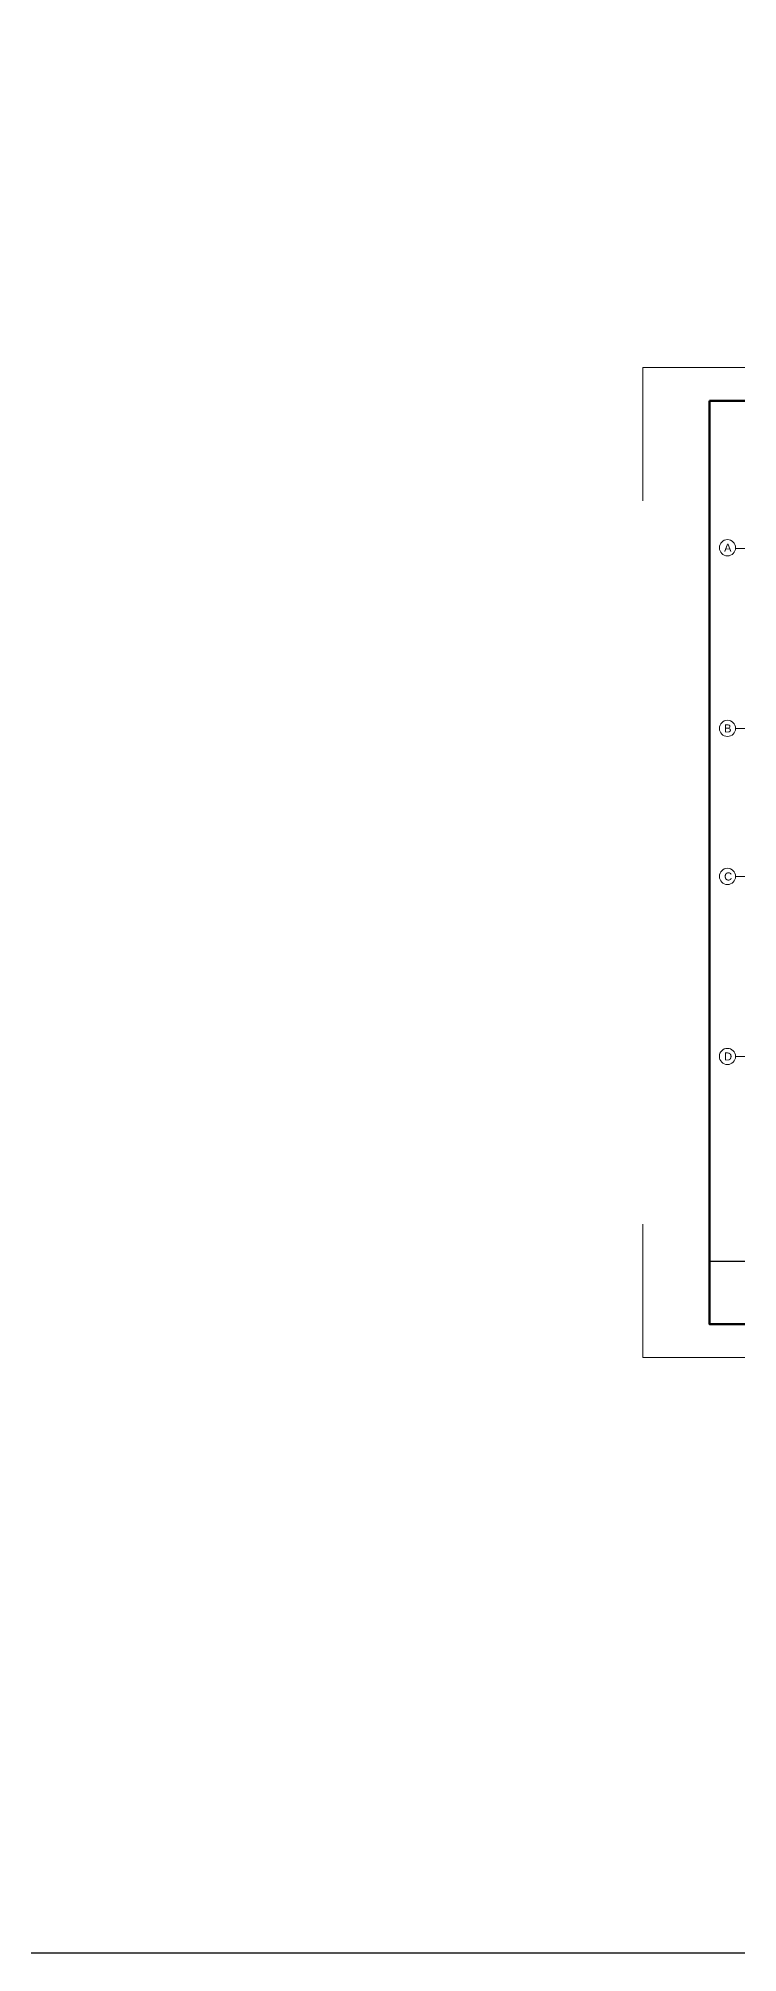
# Model space of a CAD drawing. Header units: inches. Extents: x 527934 to 2134587, y -408734 to 227304.
# Drawn here: x 1376807 to 1397787, y -227712 to -170289 of the extents above; entities that cross this region are included whole.
import ezdxf

# ---------------------------------------------------------------- set-up
doc = ezdxf.new("R2010")
doc.units = ezdxf.units.IN
doc.header["$MEASUREMENT"] = 0
doc.linetypes.add('CENTER', pattern=[2, 1.25, -0.25, 0.25, -0.25])
for name, color, linetype, lineweight in [('1 LIGHT N SWITCH', 3, 'Continuous', 25), ('centre line', 1, 'CENTER', 9), ('dim', 253, 'Continuous', 9), ('text', 7, 'Continuous', 13), ('TITLE THICK', 7, 'Continuous', 50), ('TITLE THIN', 7, 'Continuous', 25)]:
    doc.layers.add(name, color=color, linetype=linetype, lineweight=lineweight)
doc.layers.add('paper', color=4, linetype='Continuous', lineweight=0, plot=False)
doc.styles.add('style1', font='arial.ttf')

msp = doc.modelspace()

# ---------------------------------------------------------------- linework, layer by layer
at = {"layer": '1 LIGHT N SWITCH', "ltscale": 400}
msp.add_lwpolyline([(1314021.5, -227711.5), (1533087.5, -227711.5), (1533087.5, -82366), (1314021.5, -82366)], close=True, dxfattribs=at)
at = {"layer": 'centre line', "ltscale": 1500}
for p, q in [((1397722, -185588.8), (1435942.1, -185588.8)), ((1397722.7, -190988.8), (1435942.1, -190988.8)), ((1397722.7, -195428.8), (1435942.1, -195428.8)), ((1397722, -200828.8), (1435942.1, -200828.8))]:
    msp.add_line(p, q, dxfattribs=at)
at = {"layer": 'dim'}
for centre in [(1397479.8, -185570.9), (1397479.8, -190988.8), (1397479.8, -195428.8), (1397479.1, -200828.8)]:
    msp.add_circle(centre, 242.9, dxfattribs=at)
at = {"layer": 'paper'}
for points in [[(1394942.1, -184163), (1394942.1, -180163), (1398942.1, -180163)], [(1398942.1, -209863), (1394942.1, -209863), (1394942.1, -205863)]]:
    msp.add_lwpolyline(points, dxfattribs=at)
at = {"layer": 'TITLE THICK'}
msp.add_lwpolyline([(1396942.1, -181163), (1435942.1, -181163), (1435942.1, -208863), (1396942.1, -208863)], close=True, dxfattribs=at)
at = {"layer": 'TITLE THIN'}
for p, q in [((1435942.1, -206978.7), (1396942.1, -206978.7)), ((1397442.1, -208863), (1435942.1, -208863))]:
    msp.add_line(p, q, dxfattribs=at)

# ---------------------------------------------------------------- texts
at = {"layer": 'text', "style": 'style1'}
for s, p in [('A', (1397376.9, -185692)), ('B', (1397376.9, -191109.9)), ('C', (1397378.5, -195549.9)), ('D', (1397376.2, -200949.9))]:
    msp.add_text(s, height=240, dxfattribs=at).set_placement(p)

doc.saveas('drawing.dxf')
